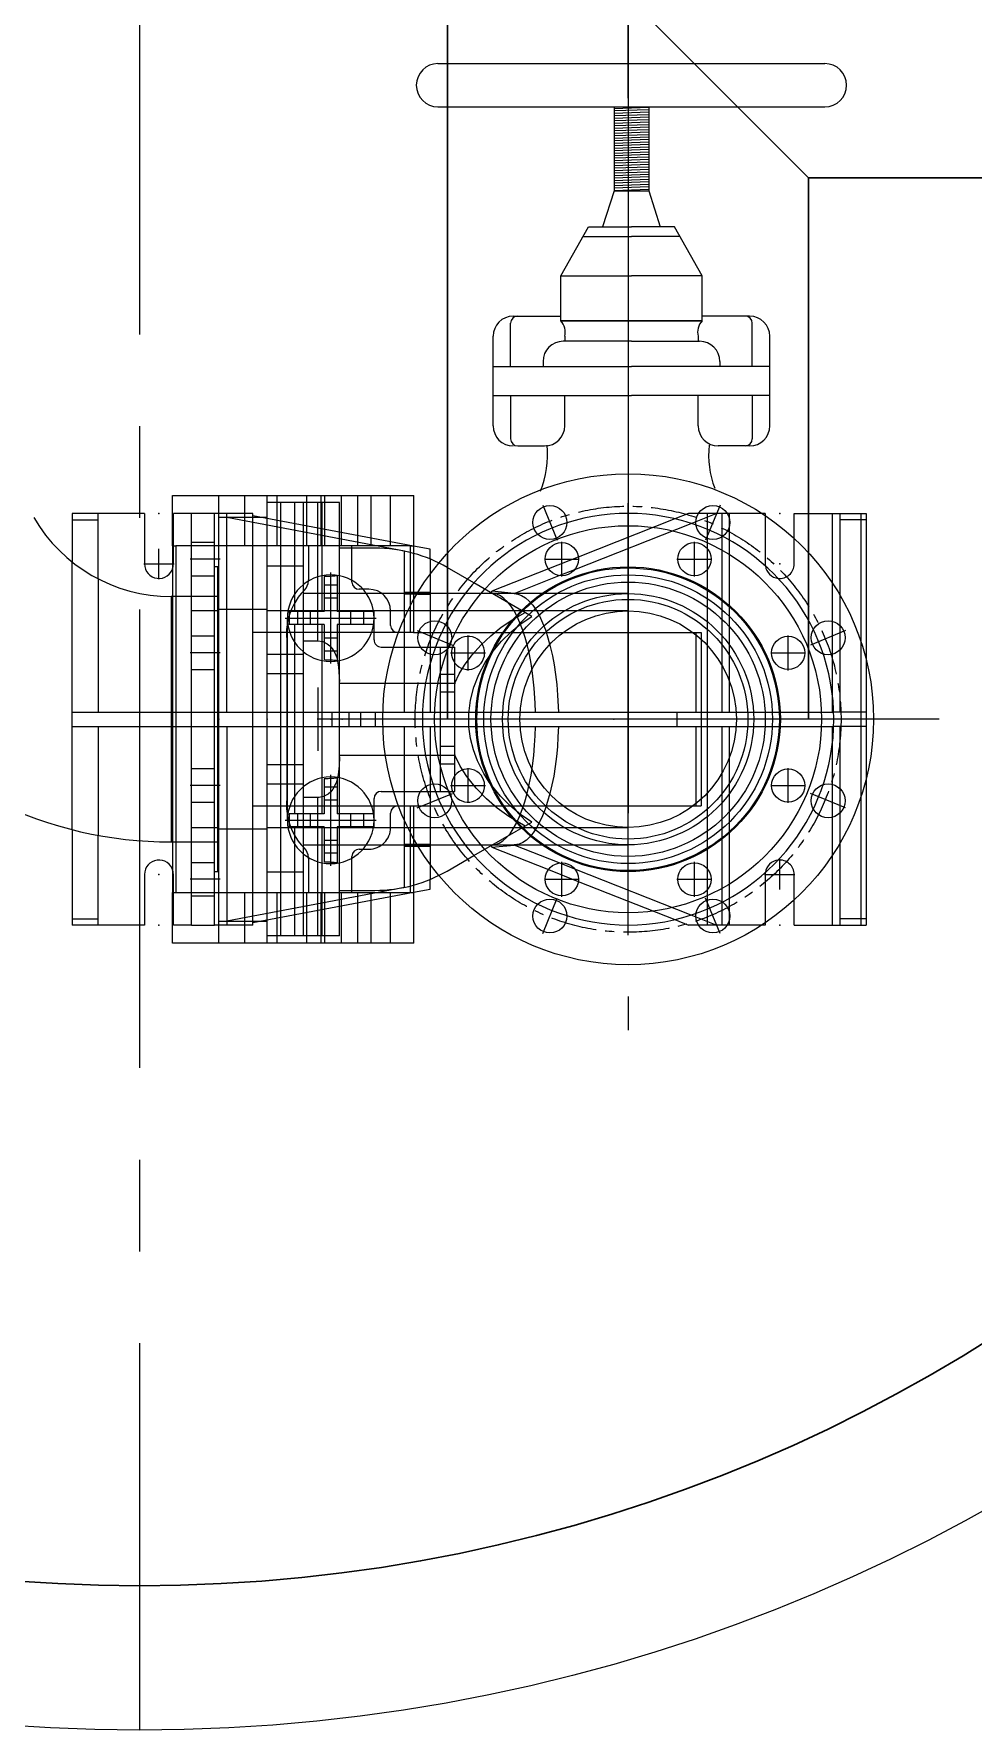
# Model space of a CAD drawing. Header units: millimetres. Extents: x 20530103 to 31271019, y 32092698 to 33532929.
# Drawn here: x 26698765 to 26699415, y 33058905 to 33060080 of the extents above; entities that cross this region are included whole.
import ezdxf

# ---------------------------------------------------------------- set-up
doc = ezdxf.new("R2010")
doc.units = ezdxf.units.MM
doc.linetypes.add('CENTER', pattern=[50.8, 31.75, -6.35, 6.35, -6.35])
doc.linetypes.add('осевая', pattern=[50.8, 31.75, -6.35, 6.35, -6.35])
for name, color, linetype in [('CL', 1, 'CENTER'), ('OUTLINE', 6, 'Continuous'), ('VIS', 7, 'Continuous')]:
    doc.layers.add(name, color=color, linetype=linetype)

msp = doc.modelspace()

# ---------------------------------------------------------------- linework, layer by layer
at = {"color": 1, "linetype": 'осевая', "lineweight": 15, "ltscale": 10}
msp.add_line((26698838.0709, 33061204.9766), (26698838.0709, 33058904.9766), dxfattribs=at)
at = {"lineweight": 30}
for p, q in [((26699051.4856, 33060604.9766), (26699051.4856, 33059604.9766)), ((26699176.4856, 33060104.9766), (26699301.4856, 33059979.9766)), ((26700271.8898, 33059979.9766), (26699301.4856, 33059979.9766)), ((26699301.4856, 33059979.9766), (26699301.4856, 33059604.9766))]:
    msp.add_line(p, q, dxfattribs=at)
at = {"lineweight": 20}
msp.add_line((26699176.4856, 33060604.9766), (26699176.4856, 33059604.9766), dxfattribs=at)
at = {"color": 7}
for p, q in [((26699044.7938, 33060058.9766), (26699312.7938, 33060058.9766)), ((26699044.7938, 33060028.9766), (26699312.7938, 33060028.9766)), ((26699166.7938, 33060028.9766), (26699166.7938, 33059970.9766)), ((26699190.7938, 33060028.6009), (26699166.7938, 33060027.7391)), ((26699190.7938, 33060027.0519), (26699166.7938, 33060026.1901)), ((26699190.7938, 33060028.9766), (26699190.7938, 33059970.9766)), ((26699190.7938, 33060025.3284), (26699166.7938, 33060024.4666)), ((26699190.7938, 33060023.6048), (26699166.7938, 33060022.7431)), ((26699190.7938, 33060021.8813), (26699166.7938, 33060021.0195)), ((26699190.7938, 33060020.1148), (26699166.7938, 33060019.2531)), ((26699190.7938, 33060018.3913), (26699166.7938, 33060017.5295)), ((26699190.7938, 33060016.6678), (26699166.7938, 33060015.806)), ((26699190.7938, 33060014.9443), (26699166.7938, 33060014.0825)), ((26699190.7938, 33060013.2207), (26699166.7938, 33060012.359)), ((26699190.8248, 33060011.4972), (26699166.8248, 33060010.6354)), ((26699190.8248, 33060009.7737), (26699166.8248, 33060008.9119)), ((26699190.8248, 33060008.0501), (26699166.8248, 33060007.1884)), ((26699190.8248, 33060006.3266), (26699166.8248, 33060005.4648)), ((26699190.8248, 33060004.6031), (26699166.8248, 33060003.7413)), ((26699190.8248, 33060002.8796), (26699166.8248, 33060002.0178)), ((26699190.8248, 33060001.156), (26699166.8248, 33060000.2943)), ((26699190.8248, 33059999.4325), (26699166.8248, 33059998.5707)), ((26699190.8248, 33059997.709), (26699166.8248, 33059996.8472)), ((26699190.8248, 33059995.9854), (26699166.8248, 33059995.1237)), ((26699190.8248, 33059994.2619), (26699166.8248, 33059993.4001)), ((26699190.8557, 33059992.5384), (26699166.8557, 33059991.6766)), ((26699190.7938, 33059982.1972), (26699166.7938, 33059981.3354)), ((26699190.7938, 33059980.4737), (26699166.7938, 33059979.6119)), ((26699190.8557, 33059990.8149), (26699166.8557, 33059989.9531)), ((26699190.8557, 33059989.0913), (26699166.8557, 33059988.2296)), ((26699190.8557, 33059987.3678), (26699166.8557, 33059986.506)), ((26699190.8557, 33059985.6443), (26699166.8557, 33059984.7825)), ((26699190.8557, 33059983.9207), (26699166.8557, 33059983.059)), ((26699166.7938, 33059970.9943), (26699158.8542, 33059946.0144)), ((26699190.7938, 33059978.7502), (26699166.7938, 33059977.8884)), ((26699190.7938, 33059977.0266), (26699166.7938, 33059976.1649)), ((26699190.7938, 33059975.3031), (26699166.7938, 33059974.4413)), ((26699190.7938, 33059973.5796), (26699166.7938, 33059972.7178)), ((26699190.7938, 33059971.856), (26699166.7938, 33059970.9943)), ((26699166.7938, 33059970.9766), (26699190.7938, 33059970.9766)), ((26699190.7938, 33059970.9766), (26699198.7335, 33059946.0144)), ((26699129.8514, 33059912.0933), (26699149.0825, 33059946.0144)), ((26699149.0825, 33059946.0144), (26699178.7938, 33059946.0144)), ((26699208.5052, 33059946.0144), (26699178.7938, 33059946.0144)), ((26699227.7363, 33059912.0933), (26699208.5052, 33059946.0144)), ((26699145.2685, 33059939.2871), (26699178.7938, 33059939.2871)), ((26699212.3191, 33059939.2871), (26699178.7938, 33059939.2871)), ((26699129.8514, 33059880.7515), (26699129.8514, 33059912.0933)), ((26699129.8514, 33059912.0933), (26699178.7938, 33059912.0933)), ((26699227.7363, 33059912.0933), (26699178.7938, 33059912.0933)), ((26699227.7363, 33059880.7515), (26699227.7363, 33059912.0933)), ((26699095.0694, 33059849.1855), (26699095.0694, 33059879.1437)), ((26699096.9543, 33059884.1437), (26699129.8514, 33059884.1437)), ((26699129.8514, 33059880.7515), (26699178.7938, 33059880.7515)), ((26699178.7938, 33059880.7515), (26699129.8514, 33059880.7515)), ((26699227.7363, 33059880.7515), (26699178.7938, 33059880.7515)), ((26699178.7938, 33059880.7515), (26699227.7363, 33059880.7515)), ((26699260.6333, 33059884.1437), (26699227.7363, 33059884.1437)), ((26699262.5183, 33059849.1855), (26699262.5183, 33059879.1437)), ((26699082.9543, 33059808.2093), (26699082.9543, 33059870.1437)), ((26699139.2354, 33059866.6905), (26699131.5568, 33059866.6905)), ((26699132.6145, 33059870.1437), (26699132.6145, 33059866.6905)), ((26699178.7938, 33059866.6905), (26699139.2354, 33059866.6905)), ((26699178.7938, 33059866.6905), (26699218.3523, 33059866.6905)), ((26699218.3523, 33059866.6905), (26699226.0309, 33059866.6905)), ((26699224.9732, 33059870.1437), (26699224.9732, 33059866.6905)), ((26699274.6333, 33059808.2093), (26699274.6333, 33059870.1437)), ((26699117.5568, 33059852.6905), (26699117.5568, 33059849.1855)), ((26699240.0309, 33059852.6905), (26699240.0309, 33059849.1855)), ((26699082.9543, 33059849.1855), (26699178.7938, 33059849.1855)), ((26699274.6333, 33059849.1855), (26699178.7938, 33059849.1855)), ((26699082.9543, 33059829.1674), (26699178.7938, 33059829.1674)), ((26699095.0694, 33059829.1674), (26699095.0694, 33059799.2093)), ((26699132.6145, 33059808.2093), (26699132.6145, 33059829.1674)), ((26699274.6333, 33059829.1674), (26699178.7938, 33059829.1674)), ((26699224.9732, 33059808.2093), (26699224.9732, 33059829.1674)), ((26699262.5183, 33059829.1674), (26699262.5183, 33059799.2093)), ((26699100.0694, 33059794.2093), (26699118.6145, 33059794.2093)), ((26699257.5183, 33059794.2093), (26699238.9732, 33059794.2093)), ((26699260.6333, 33059794.2093), (26699257.9603, 33059794.2093))]:
    msp.add_line(p, q, dxfattribs=at)
for p, q in [((26698860.9856, 33059759.9766), (26699027.9856, 33059759.9766)), ((26698860.9856, 33059724.9766), (26698860.9856, 33059759.9766)), ((26698892.9856, 33059449.9766), (26698892.9856, 33059759.9766)), ((26698910.9856, 33059724.9766), (26698910.9856, 33059759.9766)), ((26698926.4856, 33059449.9766), (26698926.4856, 33059759.9766)), ((26698933.4856, 33059724.9766), (26698933.4856, 33059759.9766)), ((26698953.9856, 33059724.9766), (26698953.9856, 33059759.9766)), ((26698963.9856, 33059724.9766), (26698963.9856, 33059759.9766)), ((26698966.4856, 33059724.9766), (26698966.4856, 33059759.9766)), ((26698977.9856, 33059724.9766), (26698977.9856, 33059759.9766)), ((26698989.2153, 33059724.9766), (26698989.2153, 33059759.9766)), ((26698998.5001, 33059724.9766), (26698998.5001, 33059759.9766)), ((26699011.9856, 33059724.9766), (26699011.9856, 33059759.9766)), ((26699027.9856, 33059724.9766), (26699027.9856, 33059759.9766)), ((26698841.4856, 33059747.4766), (26698791.4856, 33059747.4766)), ((26698791.4856, 33059747.4766), (26698791.4856, 33059713.8619)), ((26698809.4856, 33059702.2237), (26698809.4856, 33059747.4766)), ((26698841.4856, 33059747.4766), (26698841.4856, 33059712.4766)), ((26698873.9856, 33059747.4766), (26698861.4856, 33059747.4766)), ((26698861.4856, 33059712.4766), (26698861.4856, 33059747.4766)), ((26698889.9856, 33059747.4766), (26698873.9856, 33059747.4766)), ((26698873.9856, 33059462.4766), (26698873.9856, 33059747.4766)), ((26698889.9856, 33059462.4766), (26698889.9856, 33059747.4766)), ((26698916.4856, 33059747.4766), (26698889.9856, 33059747.4766)), ((26698892.9856, 33059744.8197), (26698926.4856, 33059744.8197)), ((26698898.4856, 33059609.9766), (26698898.4856, 33059747.4766)), ((26698898.4856, 33059744.7873), (26699021.4856, 33059721.5986)), ((26698916.4856, 33059462.4766), (26698916.4856, 33059747.4766)), ((26699027.7827, 33059724.8413), (26698916.4856, 33059745.8237)), ((26698976.4856, 33059754.9766), (26698926.4856, 33059754.9766)), ((26698936.0215, 33059454.9766), (26698936.0215, 33059754.9766)), ((26698945.6807, 33059679.4766), (26698945.6807, 33059754.9766)), ((26698951.4856, 33059754.9766), (26698951.4856, 33059454.9766)), ((26698961.4856, 33059659.2445), (26698961.4856, 33059754.9766)), ((26698964.4856, 33059724.9766), (26698964.4856, 33059754.9766)), ((26698976.4856, 33059724.9766), (26698976.4856, 33059754.9766)), ((26699176.4856, 33059455.3516), (26699176.4856, 33059754.6016)), ((26699218.3827, 33059747.4766), (26699208.9224, 33059743.7358)), ((26699271.4856, 33059747.4766), (26699218.3827, 33059747.4766)), ((26699220.1793, 33059740.6126), (26699237.5379, 33059747.4766)), ((26699231.4856, 33059462.4766), (26699231.4856, 33059747.4766)), ((26699241.7042, 33059731.6762), (26699241.7042, 33059747.4766)), ((26699246.7786, 33059728.9329), (26699246.7786, 33059747.4766)), ((26699271.4856, 33059747.4766), (26699271.4856, 33059712.4766)), ((26699291.4856, 33059712.4766), (26699291.4856, 33059747.4766)), ((26699291.4856, 33059747.4766), (26699341.4856, 33059747.4766)), ((26699318.0856, 33059620.9669), (26699318.0856, 33059747.4766)), ((26699323.4856, 33059609.9766), (26699323.4856, 33059747.4766)), ((26699337.8856, 33059462.4766), (26699337.8856, 33059747.4766)), ((26699341.4856, 33059747.4766), (26699341.4856, 33059462.4766)), ((26698791.4856, 33059743.0901), (26698809.4856, 33059743.0901)), ((26699139.623, 33059708.7585), (26699220.1793, 33059740.6126)), ((26699208.9224, 33059743.7358), (26699141.9755, 33059717.2632)), ((26699341.4856, 33059743.0901), (26699323.4856, 33059743.0901)), ((26698851.4856, 33059701.9766), (26698851.4856, 33059722.9766)), ((26698861.1885, 33059724.9766), (26698860.9856, 33059724.9766)), ((26698861.1885, 33059724.9766), (26698863.1343, 33059724.9766)), ((26698861.1885, 33059484.9766), (26698861.1885, 33059724.9766)), ((26699025.837, 33059724.9766), (26698863.1343, 33059724.9766)), ((26698863.1343, 33059724.9766), (26698863.1343, 33059484.9766)), ((26698889.9856, 33059727.3421), (26698873.9856, 33059727.3421)), ((26698955.1856, 33059724.9766), (26698955.1856, 33059701.4096)), ((26698964.4856, 33059704.3705), (26698964.4856, 33059724.9766)), ((26698976.4856, 33059704.3705), (26698976.4856, 33059724.9766)), ((26698985.1856, 33059723.4766), (26698976.4856, 33059723.4766)), ((26698985.1856, 33059701.1283), (26698985.1856, 33059724.9766)), ((26699001.1074, 33059723.4766), (26698985.1856, 33059723.4766)), ((26699021.4856, 33059609.9766), (26699021.4856, 33059721.5986)), ((26699025.837, 33059724.9766), (26699027.7827, 33059724.9766)), ((26699025.837, 33059664.9766), (26699025.837, 33059724.9766)), ((26699027.7827, 33059724.9766), (26699027.7827, 33059664.9766)), ((26699027.9856, 33059724.9766), (26699027.7827, 33059724.9766)), ((26699039.4856, 33059722.635), (26699027.7827, 33059724.8413)), ((26699039.4856, 33059715.819), (26699039.4856, 33059722.635)), ((26699130.5636, 33059703.7671), (26699130.5636, 33059727.9171)), ((26699222.4076, 33059703.7671), (26699222.4076, 33059727.9171)), ((26699241.7042, 33059609.9766), (26699241.7042, 33059731.6762)), ((26699246.7786, 33059609.9766), (26699246.7786, 33059728.9329)), ((26698791.4856, 33059528.4702), (26698791.4856, 33059713.8619)), ((26698840.9856, 33059712.4766), (26698861.9856, 33059712.4766)), ((26698893.9356, 33059715.8421), (26698873.0356, 33059715.8421)), ((26698892.2785, 33059710.4766), (26698889.9856, 33059710.4766)), ((26698892.9856, 33059709.7695), (26698892.2785, 33059710.4766)), ((26698892.2785, 33059499.4766), (26698892.2785, 33059710.4766)), ((26698951.4856, 33059710.9766), (26698926.4856, 33059710.9766)), ((26699039.4856, 33059715.819), (26699039.4856, 33059609.9766)), ((26699069.707, 33059699.3407), (26699051.1074, 33059710.0791)), ((26699121.2661, 33059709.0742), (26699082.1812, 33059693.619)), ((26699118.4886, 33059715.8421), (26699142.6386, 33059715.8421)), ((26699141.9755, 33059717.2632), (26699121.2661, 33059709.0742)), ((26699210.3326, 33059715.8421), (26699234.4826, 33059715.8421)), ((26698809.4856, 33059702.2237), (26698809.4856, 33059609.9766)), ((26698873.9856, 33059704.3421), (26698889.9856, 33059704.3421)), ((26698964.4856, 33059679.4766), (26698964.4856, 33059704.3705)), ((26698965.9856, 33059703.7132), (26698965.9856, 33059679.4766)), ((26698974.9856, 33059697.8237), (26698965.9856, 33059697.8237)), ((26698970.4856, 33059643.4766), (26698970.4856, 33059706.4766)), ((26698974.9856, 33059704.3539), (26698974.9856, 33059679.4766)), ((26698976.4856, 33059505.5827), (26698976.4856, 33059704.3705)), ((26698976.4856, 33059509.2766), (26698976.4856, 33059700.6766)), ((26698985.1856, 33059699.9766), (26698985.1856, 33059701.1283)), ((26699109.7505, 33059676.2215), (26699069.707, 33059699.3407)), ((26699097.4958, 33059692.1003), (26699128.7988, 33059704.4784)), ((26699128.7988, 33059704.4784), (26699139.623, 33059708.7585)), ((26698861.1885, 33059689.9766), (26698859.9273, 33059689.9766)), ((26698859.9273, 33059689.9766), (26698859.9273, 33059519.9766)), ((26698892.9856, 33059689.9766), (26698861.1885, 33059689.9766)), ((26699082.1812, 33059691.9766), (26698951.4856, 33059691.9766)), ((26698974.9856, 33059688.873), (26698965.9856, 33059688.873)), ((26698992.8463, 33059694.9766), (26698990.1856, 33059694.9766)), ((26698996.9856, 33059694.9766), (26698992.8463, 33059694.9766)), ((26699021.4856, 33059693.0585), (26699039.4856, 33059693.0585)), ((26699021.4856, 33059691.8328), (26699039.4856, 33059691.4355)), ((26699097.4958, 33059692.1003), (26699082.1812, 33059693.619)), ((26699082.1812, 33059691.9766), (26699082.1812, 33059693.619)), ((26699176.4856, 33059691.9766), (26699082.4619, 33059691.9766)), ((26699097.4958, 33059691.9766), (26699097.4958, 33059692.1003)), ((26698892.9856, 33059679.9766), (26698873.9856, 33059679.9766)), ((26698926.4856, 33059680.9766), (26698892.9856, 33059680.9766)), ((26699176.4856, 33059679.9766), (26698926.4856, 33059679.9766)), ((26698938.9856, 33059674.9766), (26699001.9856, 33059674.9766)), ((26698940.4856, 33059534.9766), (26698940.4856, 33059674.9766)), ((26698941.6708, 33059679.4766), (26698941.6708, 33059670.4766)), ((26698965.9856, 33059679.4766), (26698941.6708, 33059679.4766)), ((26698947.6386, 33059670.4766), (26698947.6386, 33059679.4766)), ((26698956.5893, 33059670.4766), (26698956.5893, 33059679.4766)), ((26699000.1462, 33059679.4766), (26698974.9856, 33059679.4766)), ((26698984.382, 33059670.4766), (26698984.382, 33059679.4766)), ((26698993.3327, 33059670.4766), (26698993.3327, 33059679.4766)), ((26699000.4736, 33059679.4766), (26699000.1462, 33059679.4766)), ((26699000.4736, 33059675.8278), (26699000.4736, 33059679.4766)), ((26699000.4736, 33059670.4766), (26699000.4736, 33059675.8278)), ((26699000.4856, 33059659.9766), (26699000.4856, 33059674.9766)), ((26699011.9856, 33059669.9766), (26699011.9856, 33059679.9766)), ((26698889.9856, 33059662.3986), (26698873.9856, 33059662.3986)), ((26699016.9856, 33059664.9766), (26698916.4856, 33059664.9766)), ((26698965.9856, 33059670.4766), (26698941.6708, 33059670.4766)), ((26698945.6807, 33059539.4766), (26698945.6807, 33059670.4766)), ((26698964.4856, 33059539.4766), (26698964.4856, 33059670.4766)), ((26698965.9856, 33059670.4766), (26698965.9856, 33059646.24)), ((26698974.9856, 33059670.4766), (26698974.9856, 33059645.5993)), ((26699000.4736, 33059670.4766), (26698974.9856, 33059670.4766)), ((26699027.7827, 33059664.9766), (26699016.9856, 33059664.9766)), ((26699027.7827, 33059664.9766), (26699227.118, 33059664.9766)), ((26699065.6201, 33059638.8236), (26699065.6201, 33059662.9736)), ((26699223.4783, 33059664.9766), (26699223.4783, 33059609.9766)), ((26699227.118, 33059664.9766), (26699227.118, 33059544.9766)), ((26699287.3512, 33059638.8236), (26699287.3512, 33059662.9736)), ((26698893.9356, 33059650.8986), (26698873.0356, 33059650.8986)), ((26698940.1856, 33059658.9766), (26698940.1856, 33059550.9766)), ((26698951.4856, 33059659.2445), (26698961.4856, 33059659.2445)), ((26698974.9856, 33059661.0802), (26698965.9856, 33059661.0802)), ((26698974.9856, 33059652.1295), (26698965.9856, 33059652.1295)), ((26699005.4856, 33059654.9766), (26699056.4856, 33059654.9766)), ((26699046.4856, 33059554.9766), (26699046.4856, 33059654.9766)), ((26699053.5451, 33059650.8986), (26699077.6951, 33059650.8986)), ((26699056.4856, 33059554.9766), (26699056.4856, 33059654.9766)), ((26699080.4862, 33059648.7397), (26699082.7682, 33059651.8645)), ((26699275.2762, 33059650.8986), (26699299.4262, 33059650.8986)), ((26698873.9856, 33059639.3986), (26698889.9856, 33059639.3986)), ((26698926.4856, 33059649.9766), (26698951.4856, 33059649.9766)), ((26698951.4856, 33059636.4766), (26698926.4856, 33059636.4766)), ((26698961.4856, 33059626.9766), (26698961.4856, 33059582.9766)), ((26698976.4856, 33059629.9766), (26699056.4027, 33059629.9766)), ((26699045.9856, 33059629.9766), (26699056.9856, 33059629.9766)), ((26699056.4856, 33059635.9766), (26699046.4856, 33059635.9766)), ((26699046.4856, 33059623.9766), (26699056.4856, 33059623.9766)), ((26699318.0856, 33059609.9766), (26699318.0856, 33059620.9669)), ((26698791.4856, 33059609.9766), (26699318.8979, 33059609.9766)), ((26698971.4856, 33059599.9766), (26698971.4856, 33059609.9766)), ((26698983.2534, 33059599.9766), (26698983.2534, 33059609.9766)), ((26698991.3567, 33059599.9766), (26698991.3567, 33059609.9766)), ((26699001.4856, 33059599.9766), (26699001.4856, 33059609.9766)), ((26699210.2071, 33059609.9766), (26699210.2071, 33059599.9766)), ((26699341.4856, 33059609.9766), (26699318.8979, 33059609.9766)), ((26698791.4856, 33059599.9766), (26699318.8979, 33059599.9766)), ((26698809.4856, 33059599.9766), (26698809.4856, 33059524.5576)), ((26698898.4856, 33059599.9766), (26698898.4856, 33059462.4766)), ((26699021.4856, 33059488.3546), (26699021.4856, 33059599.9766)), ((26699039.4856, 33059599.9766), (26699039.4856, 33059494.1342)), ((26699223.4783, 33059599.9766), (26699223.4783, 33059544.9766)), ((26699241.7042, 33059478.277), (26699241.7042, 33059599.9766)), ((26699246.7786, 33059481.0204), (26699246.7786, 33059599.9766)), ((26699318.0856, 33059588.9863), (26699318.0856, 33059599.9766)), ((26699341.4856, 33059599.9766), (26699318.8979, 33059599.9766)), ((26699323.4856, 33059462.4766), (26699323.4856, 33059599.9766)), ((26698976.4856, 33059579.9766), (26699056.4027, 33059579.9766)), ((26699045.9856, 33059579.9766), (26699056.9856, 33059579.9766)), ((26699056.4856, 33059585.9766), (26699046.4856, 33059585.9766)), ((26699318.0856, 33059462.4766), (26699318.0856, 33059588.9863)), ((26698889.9856, 33059570.5546), (26698873.9856, 33059570.5546)), ((26698951.4856, 33059573.4766), (26698926.4856, 33059573.4766)), ((26699046.4856, 33059573.9766), (26699056.4856, 33059573.9766)), ((26699065.6201, 33059546.9796), (26699065.6201, 33059571.1296)), ((26699287.3512, 33059546.9796), (26699287.3512, 33059571.1296)), ((26698893.9356, 33059559.0546), (26698873.0356, 33059559.0546)), ((26698951.4856, 33059559.9766), (26698926.4856, 33059559.9766)), ((26698965.9856, 33059563.7132), (26698965.9856, 33059539.4766)), ((26698974.9856, 33059557.8237), (26698965.9856, 33059557.8237)), ((26698970.4856, 33059503.4766), (26698970.4856, 33059566.4766)), ((26698974.9856, 33059564.3539), (26698974.9856, 33059539.4766)), ((26699053.5451, 33059559.0546), (26699077.6951, 33059559.0546)), ((26699275.2762, 33059559.0546), (26699299.4262, 33059559.0546)), ((26698873.9856, 33059547.5546), (26698889.9856, 33059547.5546)), ((26698916.4856, 33059544.9766), (26699016.9856, 33059544.9766)), ((26698961.4856, 33059550.7087), (26698951.4856, 33059550.7087)), ((26698961.4856, 33059454.9766), (26698961.4856, 33059550.7087)), ((26698974.9856, 33059548.873), (26698965.9856, 33059548.873)), ((26699000.4856, 33059534.9766), (26699000.4856, 33059549.9766)), ((26699005.4856, 33059554.9766), (26699056.4856, 33059554.9766)), ((26699016.9856, 33059544.9766), (26699027.7827, 33059544.9766)), ((26699025.837, 33059484.9766), (26699025.837, 33059544.9766)), ((26699027.7827, 33059544.9766), (26699227.118, 33059544.9766)), ((26699027.7827, 33059544.9766), (26699027.7827, 33059484.9766)), ((26698938.9856, 33059534.9766), (26699001.9856, 33059534.9766)), ((26698941.6708, 33059539.4766), (26698941.6708, 33059530.4766)), ((26698965.9856, 33059539.4766), (26698941.6708, 33059539.4766)), ((26698947.6386, 33059530.4766), (26698947.6386, 33059539.4766)), ((26698956.5893, 33059530.4766), (26698956.5893, 33059539.4766)), ((26699000.4736, 33059539.4766), (26698974.9856, 33059539.4766)), ((26698984.382, 33059530.4766), (26698984.382, 33059539.4766)), ((26698993.3327, 33059530.4766), (26698993.3327, 33059539.4766)), ((26699000.4736, 33059534.1254), (26699000.4736, 33059539.4766)), ((26699000.4736, 33059530.4766), (26699000.4736, 33059534.1254)), ((26699011.9856, 33059529.9766), (26699011.9856, 33059539.9766)), ((26699069.707, 33059510.6125), (26699109.7505, 33059533.7317)), ((26698791.4856, 33059528.4702), (26698791.4856, 33059462.4766)), ((26698809.4856, 33059462.4766), (26698809.4856, 33059524.5576)), ((26698873.9856, 33059529.9766), (26698892.9856, 33059529.9766)), ((26698892.9856, 33059528.9766), (26698926.4856, 33059528.9766)), ((26698926.4856, 33059529.9766), (26699176.4856, 33059529.9766)), ((26698965.9856, 33059530.4766), (26698941.6708, 33059530.4766)), ((26698945.6807, 33059454.9766), (26698945.6807, 33059530.4766)), ((26698964.4856, 33059505.5827), (26698964.4856, 33059530.4766)), ((26698965.9856, 33059530.4766), (26698965.9856, 33059506.24)), ((26698974.9856, 33059521.0802), (26698965.9856, 33059521.0802)), ((26699000.1462, 33059530.4766), (26698974.9856, 33059530.4766)), ((26698974.9856, 33059530.4766), (26698974.9856, 33059505.5993)), ((26699000.4736, 33059530.4766), (26699000.1462, 33059530.4766)), ((26698859.9273, 33059519.9766), (26698861.1885, 33059519.9766)), ((26698861.1885, 33059519.9766), (26698892.9856, 33059519.9766)), ((26698951.4856, 33059517.9766), (26699082.1812, 33059517.9766)), ((26698974.9856, 33059512.1295), (26698965.9856, 33059512.1295)), ((26698985.1856, 33059508.8249), (26698985.1856, 33059509.9766)), ((26698990.1856, 33059514.9766), (26698992.8463, 33059514.9766)), ((26698992.8463, 33059514.9766), (26698996.9856, 33059514.9766)), ((26699039.4856, 33059518.5177), (26699021.4856, 33059518.1204)), ((26699039.4856, 33059516.8947), (26699021.4856, 33059516.8947)), ((26699051.1074, 33059499.8741), (26699069.707, 33059510.6125)), ((26699082.1812, 33059516.3342), (26699082.1812, 33059517.9766)), ((26699082.1812, 33059516.3342), (26699097.4958, 33059517.8529)), ((26699082.1812, 33059516.3342), (26699121.2661, 33059500.879)), ((26699082.4619, 33059517.9766), (26699097.4958, 33059517.9766)), ((26699097.4958, 33059517.8529), (26699097.4958, 33059517.9766)), ((26699128.7988, 33059505.4748), (26699097.4958, 33059517.8529)), ((26699097.5406, 33059517.9766), (26699176.4856, 33059517.9766)), ((26698889.9856, 33059505.6111), (26698873.9856, 33059505.6111)), ((26698889.9856, 33059499.4766), (26698892.2785, 33059499.4766)), ((26698892.2785, 33059499.4766), (26698892.9856, 33059500.1837)), ((26698951.4856, 33059498.9766), (26698926.4856, 33059498.9766)), ((26698955.1856, 33059508.5436), (26698955.1856, 33059484.9766)), ((26698964.4856, 33059484.9766), (26698964.4856, 33059505.5827)), ((26698976.4856, 33059484.9766), (26698976.4856, 33059505.5827)), ((26698985.1856, 33059484.9766), (26698985.1856, 33059508.8249)), ((26699121.2661, 33059500.879), (26699141.9755, 33059492.69)), ((26699139.623, 33059501.1947), (26699128.7988, 33059505.4748)), ((26699130.5636, 33059482.0361), (26699130.5636, 33059506.1861)), ((26699220.1793, 33059469.3406), (26699139.623, 33059501.1947)), ((26699222.4076, 33059482.0361), (26699222.4076, 33059506.1861)), ((26699281.4856, 33059486.9766), (26699281.4856, 33059507.9766)), ((26698841.4856, 33059497.4766), (26698841.4856, 33059462.4766)), ((26698861.4856, 33059462.4766), (26698861.4856, 33059497.4766)), ((26698893.9356, 33059494.1111), (26698873.0356, 33059494.1111)), ((26699021.4856, 33059488.3546), (26698898.4856, 33059465.1659)), ((26698976.4856, 33059486.4766), (26698985.1856, 33059486.4766)), ((26698985.1856, 33059486.4766), (26699001.1074, 33059486.4766)), ((26699027.7827, 33059485.1119), (26699039.4856, 33059487.3182)), ((26699039.4856, 33059487.3182), (26699039.4856, 33059494.1342)), ((26699118.4886, 33059494.1111), (26699142.6386, 33059494.1111)), ((26699141.9755, 33059492.69), (26699208.9224, 33059466.2174)), ((26699210.3326, 33059494.1111), (26699234.4826, 33059494.1111)), ((26699270.9856, 33059497.4766), (26699291.9856, 33059497.4766)), ((26699271.4856, 33059497.4766), (26699271.4856, 33059462.4766)), ((26699291.4856, 33059462.4766), (26699291.4856, 33059497.4766)), ((26698860.9856, 33059484.9766), (26698861.1885, 33059484.9766)), ((26698860.9856, 33059449.9766), (26698860.9856, 33059484.9766)), ((26698861.1885, 33059484.9766), (26698863.1343, 33059484.9766)), ((26698863.1343, 33059484.9766), (26699025.837, 33059484.9766)), ((26698873.9856, 33059482.6111), (26698889.9856, 33059482.6111)), ((26698910.9856, 33059449.9766), (26698910.9856, 33059484.9766)), ((26698916.4856, 33059464.1295), (26699027.7827, 33059485.1119)), ((26698933.4856, 33059449.9766), (26698933.4856, 33059484.9766)), ((26698953.9856, 33059449.9766), (26698953.9856, 33059484.9766)), ((26698963.9856, 33059449.9766), (26698963.9856, 33059484.9766)), ((26698964.4856, 33059454.9766), (26698964.4856, 33059484.9766)), ((26698966.4856, 33059449.9766), (26698966.4856, 33059484.9766)), ((26698976.4856, 33059454.9766), (26698976.4856, 33059484.9766)), ((26698977.9856, 33059449.9766), (26698977.9856, 33059484.9766)), ((26698989.2153, 33059449.9766), (26698989.2153, 33059484.9766)), ((26698998.5001, 33059449.9766), (26698998.5001, 33059484.9766)), ((26699011.9856, 33059449.9766), (26699011.9856, 33059484.9766)), ((26699025.837, 33059484.9766), (26699027.7827, 33059484.9766)), ((26699027.7827, 33059484.9766), (26699027.9856, 33059484.9766)), ((26699027.9856, 33059449.9766), (26699027.9856, 33059484.9766)), ((26699241.7042, 33059462.4766), (26699241.7042, 33059478.277)), ((26699246.7786, 33059462.4766), (26699246.7786, 33059481.0204)), ((26698791.4856, 33059466.8631), (26698809.4856, 33059466.8631)), ((26698841.4856, 33059462.4766), (26698791.4856, 33059462.4766)), ((26698873.9856, 33059462.4766), (26698861.4856, 33059462.4766)), ((26698873.9856, 33059462.4766), (26698889.9856, 33059462.4766)), ((26698916.4856, 33059462.4766), (26698889.9856, 33059462.4766)), ((26698892.9856, 33059465.1335), (26698926.4856, 33059465.1335)), ((26699208.9224, 33059466.2174), (26699218.3827, 33059462.4766)), ((26699271.4856, 33059462.4766), (26699218.3827, 33059462.4766)), ((26699237.5379, 33059462.4766), (26699220.1793, 33059469.3406)), ((26699291.4856, 33059462.4766), (26699341.4856, 33059462.4766)), ((26699341.4856, 33059466.8631), (26699323.4856, 33059466.8631)), ((26698976.4856, 33059454.9766), (26698926.4856, 33059454.9766)), ((26699027.9856, 33059449.9766), (26698860.9856, 33059449.9766))]:
    msp.add_line(p, q)
for points in [[(26698974.9856, 33059704.3539), (26698974.4393, 33059704.2601), (26698973.8173, 33059704.1716), (26698973.1242, 33059704.0891), (26698972.3654, 33059704.0133), (26698971.5467, 33059703.9447), (26698970.6742, 33059703.8839), (26698969.7545, 33059703.8314), (26698968.7948, 33059703.7874), (26698967.8023, 33059703.7524), (26698966.7846, 33059703.7266), (26698965.9856, 33059703.7132)], [(26699112.3388, 33059609.9766), (26699112.1465, 33059615.9923), (26699111.4507, 33059626.5343), (26699110.2905, 33059636.9011), (26699109.2545, 33059643.6433), (26699108.0694, 33059649.8925), (26699106.6918, 33059655.9166), (26699105.1358, 33059661.6225), (26699103.3961, 33059667.0006), (26699101.5619, 33059671.7968), (26699099.5853, 33059676.1647), (26699097.4468, 33059680.1189), (26699095.1862, 33059683.5578), (26699092.889, 33059686.3706), (26699090.5046, 33059688.6382), (26699088.0128, 33059690.3563), (26699085.4628, 33059691.4675), (26699082.1812, 33059691.9766)], [(26699097.4958, 33059691.9766), (26699100.1146, 33059691.6676), (26699102.7334, 33059690.7301), (26699105.3711, 33059689.1236), (26699107.9711, 33059686.8468), (26699110.4088, 33059684.0302), (26699112.773, 33059680.5942), (26699115.078, 33059676.4774), (26699117.2658, 33059671.7395), (26699119.1694, 33059666.8113), (26699120.9355, 33059661.3885), (26699122.5708, 33059655.403), (26699124.0296, 33059648.9666), (26699125.2106, 33059642.6252), (26699126.2117, 33059635.9681), (26699127.032, 33059628.9295), (26699127.6436, 33059621.6531), (26699128.1573, 33059609.9766)], [(26699056.4027, 33059629.9766), (26699059.5346, 33059636.3052), (26699063.2065, 33059642.3387), (26699068.5701, 33059649.6042), (26699074.5717, 33059656.3555), (26699081.3257, 33059662.7685), (26699088.5781, 33059668.6136), (26699096.6237, 33059674.0972), (26699105.0848, 33059678.9153)], [(26699082.7682, 33059651.8645), (26699082.8221, 33059651.9322), (26699088.8411, 33059659.0549), (26699095.4927, 33059665.5627), (26699102.3934, 33059671.1971), (26699109.7505, 33059676.2215)], [(26698961.4856, 33059659.2445), (26698965.0459, 33059658.703), (26698968.1415, 33059657.2331), (26698969.9717, 33059655.7715), (26698971.4951, 33059654.0655), (26698973.3354, 33059651.0444), (26698974.6265, 33059647.7362), (26698975.9756, 33059641.2116), (26698976.4456, 33059634.3134), (26698976.4856, 33059631.0534)], [(26698965.9856, 33059646.24), (26698967.0176, 33059646.2215), (26698968.0303, 33059646.1937), (26698969.016, 33059646.1566), (26698969.9672, 33059646.1107), (26698970.8767, 33059646.0562), (26698971.7376, 33059645.9936), (26698972.5433, 33059645.9233), (26698973.2876, 33059645.8459), (26698973.965, 33059645.762), (26698974.5702, 33059645.6723), (26698974.9856, 33059645.5993)], [(26699080.3206, 33059561.4514), (26699076.5382, 33059567.3975), (26699072.1218, 33059576.1084), (26699069.2774, 33059583.7545), (26699067.2674, 33059591.6845), (26699066.1704, 33059599.7628), (26699066.0966, 33059609.0267), (26699067.2499, 33059618.2196), (26699069.6258, 33059627.2777), (26699073.1095, 33059636.0125), (26699077.5558, 33059644.2665), (26699080.4862, 33059648.7397)], [(26699082.1812, 33059517.9766), (26699084.716, 33059518.2798), (26699087.2507, 33059519.1978), (26699089.8039, 33059520.7666), (26699092.3203, 33059522.9837), (26699094.6787, 33059525.7176), (26699096.9664, 33059529.0435), (26699099.1973, 33059533.0155), (26699101.3175, 33059537.5749), (26699103.199, 33059542.3979), (26699104.9476, 33059547.7031), (26699106.5702, 33059553.5537), (26699108.0237, 33059559.8423), (26699109.2259, 33059566.1433), (26699110.2508, 33059572.7626), (26699111.098, 33059579.764), (26699111.7401, 33059587.0071), (26699112.123, 33059593.4398), (26699112.3388, 33059599.9766)], [(26699128.1573, 33059599.9766), (26699127.9125, 33059592.8863), (26699127.4714, 33059585.9516), (26699126.8256, 33059579.0516), (26699125.978, 33059572.2867), (26699124.9228, 33059565.6614), (26699123.7201, 33059559.5124), (26699122.3288, 33059553.5933), (26699120.7634, 33059547.9936), (26699119.0194, 33059542.7221), (26699117.1701, 33059537.9874), (26699115.1817, 33059533.6809), (26699113.0354, 33059529.7873), (26699110.771, 33059526.4022), (26699108.4408, 33059523.5956), (26699106.0246, 33059521.335), (26699103.5034, 33059519.6218), (26699100.9256, 33059518.5078), (26699097.4958, 33059517.9766)], [(26699105.0848, 33059531.0379), (26699093.8845, 33059537.6167), (26699085.8382, 33059543.4372), (26699078.3122, 33059549.9151), (26699071.1689, 33059557.2795), (26699064.7913, 33059565.3121), (26699060.2425, 33059572.3923), (26699056.4027, 33059579.9766)], [(26698976.4856, 33059578.8998), (26698976.3339, 33059572.6346), (26698975.6692, 33059566.5735), (26698974.177, 33059560.8934), (26698972.0433, 33059556.6522), (26698970.5397, 33059554.7559), (26698968.6979, 33059553.1085), (26698965.5484, 33059551.4188), (26698962.3781, 33059550.7421), (26698961.4856, 33059550.7087)], [(26698974.9856, 33059564.3539), (26698974.4393, 33059564.2601), (26698973.8173, 33059564.1716), (26698973.1242, 33059564.0891), (26698972.3654, 33059564.0133), (26698971.5467, 33059563.9447), (26698970.6742, 33059563.8839), (26698969.7545, 33059563.8314), (26698968.7948, 33059563.7874), (26698967.8023, 33059563.7524), (26698966.7846, 33059563.7266), (26698965.9856, 33059563.7132)], [(26699109.7505, 33059533.7317), (26699102.0163, 33059539.0409), (26699094.777, 33059545.0368), (26699088.1366, 33059551.6602), (26699081.929, 33059559.2122), (26699080.3206, 33059561.4514)], [(26698965.9856, 33059506.24), (26698967.0176, 33059506.2215), (26698968.0303, 33059506.1937), (26698969.016, 33059506.1566), (26698969.9672, 33059506.1107), (26698970.8767, 33059506.0562), (26698971.7376, 33059505.9936), (26698972.5433, 33059505.9233), (26698973.2876, 33059505.8459), (26698973.965, 33059505.762), (26698974.5702, 33059505.6723), (26698974.9856, 33059505.5993)]]:
    msp.add_lwpolyline(points)
at = {"ltscale": 10}
msp.add_circle((26698838.0709, 33060104.9766), 1200, dxfattribs=at)
at = {"lineweight": 30}
msp.add_circle((26698838.0709, 33060104.9766), 1100, dxfattribs=at)
for centre, radius in [((26699130.5636, 33059715.8421), 11.5), ((26699222.4076, 33059715.8421), 11.5), ((26699176.4856, 33059604.9766), 105.5), ((26699176.4856, 33059604.9766), 104.7929), ((26699176.4856, 33059604.9766), 95), ((26699176.4856, 33059604.9766), 87), ((26699176.4856, 33059604.9766), 83), ((26699176.4856, 33059604.9766), 75), ((26699287.3512, 33059650.8986), 11.5), ((26699287.3512, 33059559.0546), 11.5), ((26699130.5636, 33059494.1111), 11.5), ((26699222.4076, 33059494.1111), 11.5)]:
    msp.add_circle(centre, radius)
at = {"color": 7}
for centre, radius, start, end in [((26699044.7938, 33060043.9766), 15, 90, 270), ((26699312.7938, 33060043.9766), 15, 270, 90), ((26699096.9543, 33059870.1437), 14, 90, 180), ((26699100.0694, 33059879.1437), 5, 90, 180), ((26699121.9263, 33059873.0234), 11.0693, 344.9207533, 44.2788936), ((26699235.6614, 33059873.0234), 11.0693, 135.7211064, 195.0792467), ((26699257.5183, 33059879.1437), 5, 0, 90), ((26699260.6333, 33059870.1437), 14, 0, 90), ((26699131.5568, 33059852.6905), 14, 90, 180), ((26699226.0309, 33059852.6905), 14, 0, 90), ((26699096.9543, 33059808.2093), 14, 180, 270), ((26699118.6145, 33059808.2093), 14, 270, 0), ((26699238.9732, 33059808.2093), 14, 180, 270), ((26699260.6333, 33059808.2093), 14, 270, 0), ((26699100.0694, 33059799.2093), 5, 180, 270), ((26699055.3898, 33059787.9048), 65.3197, 337.43344, 6.0631503), ((26699297.5815, 33059787.9048), 65.3197, 173.9368497, 200.6190404), ((26699257.5183, 33059799.2093), 5, 270, 0)]:
    msp.add_arc(centre, radius, start, end, dxfattribs=at)
for centre, radius, start, end in [((26698859.9273, 33059799.9766), 110, 210.2502893, 270), ((26699176.4856, 33059604.9766), 142.5, 200.5409775, 159.4590225), ((26699001.1074, 33059623.4766), 100, 74.5288517, 90), ((26698851.4856, 33059712.4766), 10, 180, 345.9989218), ((26698851.4856, 33059712.4766), 10, 345.9989218, 0), ((26699001.1074, 33059623.4766), 100, 60, 74.5288517), ((26699281.4856, 33059712.4766), 10, 180, 187.8820878), ((26699281.4856, 33059712.4766), 10, 187.8820878, 263.465986), ((26699281.4856, 33059712.4766), 10, 263.465986, 0), ((26698970.4856, 33059674.9766), 30, 0, 180), ((26698945.1856, 33059701.4096), 10, 314.7899371, 356.3310345), ((26698945.1856, 33059701.4096), 10, 356.3310345, 0), ((26698990.1856, 33059699.9766), 5, 180, 270), ((26698981.8201, 33059664.5055), 42, 134.7899397, 169.7867879), ((26698996.9856, 33059679.9766), 15, 0.0000009, 90), ((26698970.4856, 33059674.9766), 30, 180, 0), ((26698981.8201, 33059664.5055), 42, 169.7867879, 187.5643651), ((26699016.9856, 33059669.9766), 5, 180, 270), ((26699065.6201, 33059650.8986), 11.5, 217.4107613, 159.2305991), ((26699005.4856, 33059659.9766), 5, 179.9999991, 270), ((26699176.4856, 33059604.9766), 142.5, 159.4590225, 200.5409775), ((26699065.6201, 33059650.8986), 11.5, 159.2305991, 217.4107613), ((26699065.6201, 33059559.0546), 11.5, 200.7694009, 142.5892387), ((26698970.4856, 33059534.9766), 30, 0, 180), ((26699065.6201, 33059559.0546), 11.5, 142.5892387, 200.7694009), ((26698859.9273, 33059799.9766), 280, 244.0820728, 270), ((26698981.8201, 33059545.4477), 42, 172.4356349, 190.2132121), ((26699005.4856, 33059549.9766), 5, 90, 179.9999991), ((26699016.9856, 33059539.9766), 5, 90, 180), ((26698981.8201, 33059545.4477), 42, 190.2132121, 225.2100606), ((26698970.4856, 33059534.9766), 30, 180, 0), ((26698996.9856, 33059529.9766), 15, 270, 0.0000009), ((26698945.1856, 33059508.5436), 10, 3.6689655, 45.2100606), ((26698990.1856, 33059509.9766), 5, 90, 180), ((26698851.4856, 33059497.4766), 10, 14.0010782, 180), ((26698851.4856, 33059497.4766), 10, 0, 14.0010782), ((26698945.1856, 33059508.5436), 10, 0, 3.6689655), ((26699001.1074, 33059586.4766), 100, 285.4711483, 300), ((26699281.4856, 33059497.4766), 10, 172.1179122, 180), ((26699281.4856, 33059497.4766), 10, 96.534014, 172.1179122), ((26699281.4856, 33059497.4766), 10, 0, 96.534014), ((26699001.1074, 33059586.4766), 100, 270, 285.4711483)]:
    msp.add_arc(centre, radius, start, end)
for p in [(26698851.4856, 33059747.4766, -214), (26698892.9856, 33059747.4766, 166), (26699281.4856, 33059747.4766, -214), (26698851.4856, 33059712.4766, -214), (26699281.4856, 33059712.4766, -214), (26698892.9856, 33059604.9766, 166), (26698892.9856, 33059604.9766, 166), (26698892.9856, 33059604.9766, 166), (26698926.4856, 33059604.9766, 166), (26698926.4856, 33059604.9766, 166), (26698961.4856, 33059604.9766, 63), (26698970.4856, 33059604.9766, 297), (26698970.4856, 33059604.9766, 3297), (26698978.4856, 33059604.9766, 166), (26699027.9856, 33059604.9766, 374), (26699033.9856, 33059604.9766, 416), (26699166.4856, 33059604.9766, 3297), (26699176.4856, 33059604.9766, 416), (26699176.4856, 33059604.9766, 416), (26699176.4856, 33059604.9766, 3297), (26699318.9856, 33059604.9766, 416), (26699341.4856, 33059604.9766, -214), (26698851.4856, 33059497.4766, -214), (26699281.4856, 33059497.4766, -214), (26698851.4856, 33059462.4766, -214), (26698892.9856, 33059462.4766, 166), (26699281.4856, 33059462.4766, -214)]:
    msp.add_point(p)
at = {"layer": 'CL', "color": 7, "ltscale": 20}
for p, q in [((26699176.4856, 33060034.9685), (26699176.4856, 33060820.3693)), ((26699176.4856, 33060174.9847), (26699176.4856, 33059389.5839)), ((26699391.8784, 33059604.9766), (26698961.0929, 33059604.9766))]:
    msp.add_line(p, q, dxfattribs=at)
at = {"layer": 'CL', "color": 7}
for p, q in [((26699117.3462, 33059753.3242), (26699127.4429, 33059728.9488)), ((26699240.2414, 33059753.3242), (26699230.1448, 33059728.9488)), ((26699030.4462, 33059666.4242), (26699054.8217, 33059656.3275)), ((26699327.1415, 33059666.4242), (26699302.766, 33059656.3275)), ((26699030.4462, 33059543.529), (26699054.8217, 33059553.6257)), ((26699327.1415, 33059543.529), (26699302.766, 33059553.6257)), ((26699117.3462, 33059456.629), (26699127.4429, 33059481.0045)), ((26699240.2414, 33059456.629), (26699230.1448, 33059481.0045))]:
    msp.add_line(p, q, dxfattribs=at)
at = {"layer": 'CL', "color": 252}
msp.add_circle((26699176.4856, 33059604.9766), 147.5, dxfattribs=at)
at = {"layer": 'OUTLINE', "color": 7}
for centre, radius in [((26699176.4856, 33059604.9766), 170), ((26699122.348, 33059741.2488), 11.75), ((26699235.2396, 33059741.2488), 11.75), ((26699042.5216, 33059661.4224), 11.75), ((26699315.0661, 33059661.4224), 11.75), ((26699042.5216, 33059548.5308), 11.75), ((26699315.0661, 33059548.5308), 11.75), ((26699122.348, 33059468.7044), 11.75), ((26699235.2396, 33059468.7044), 11.75)]:
    msp.add_circle(centre, radius, dxfattribs=at)
at = {"layer": 'VIS', "color": 7}
for radius in [134, 100]:
    msp.add_circle((26699176.4856, 33059604.9766), radius, dxfattribs=at)

doc.saveas('drawing.dxf')
